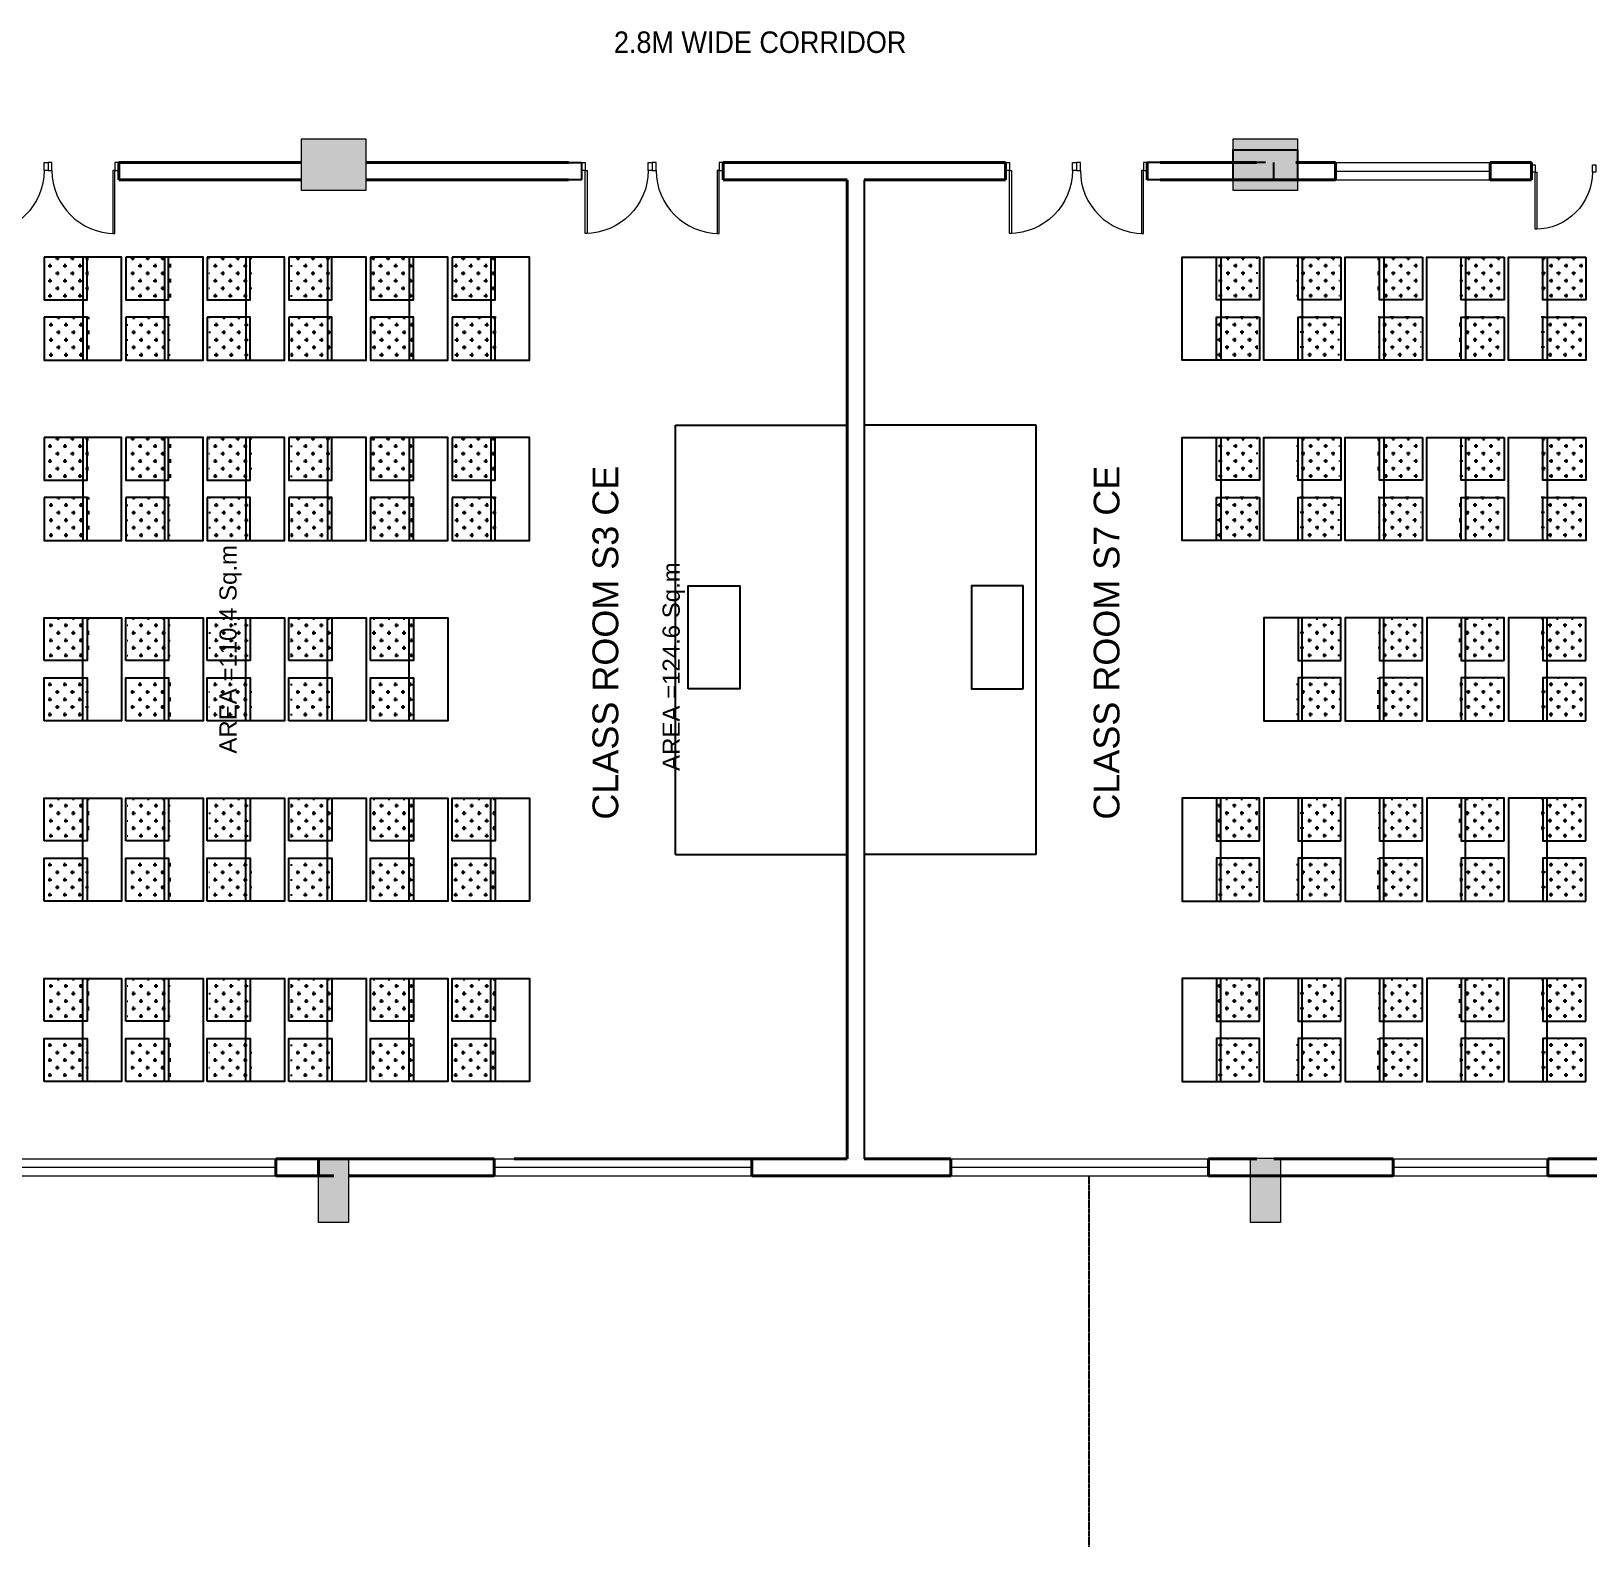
# Model space of a CAD drawing. Header units: inches. Extents: x 150067 to 167379, y -92057 to -49035.
# Drawn here: x 158048 to 159861, y -67099 to -65344 of the extents above; entities that cross this region are included whole.
import ezdxf

# ---------------------------------------------------------------- set-up
doc = ezdxf.new("R2010")
doc.units = ezdxf.units.IN
doc.header["$LTSCALE"] = 0.1
doc.header["$MEASUREMENT"] = 0
doc.linetypes.add('HIDDEN', pattern=[0.375, 0.25, -0.125])
for name, color, linetype, lineweight in [('COR HA', 40, 'Continuous', 18), ('DOOR', 10, 'Continuous', 15), ('Layer4', 10, 'Continuous', 25), ('thin ha', 253, 'Continuous', 5), ('wall', 6, 'Continuous', 40), ('win', 102, 'Continuous', 20)]:
    doc.layers.add(name, color=color, linetype=linetype, lineweight=lineweight)
doc.layers.add('Layer1', color=7, linetype='Continuous')
doc.layers.add('TEXT', color=7, linetype='Continuous')
doc.styles.add('1MM', font='arial.ttf', dxfattribs={"height": 1000})
doc.styles.add('DIM', font='arial.ttf', dxfattribs={"width": 0.7, "height": 1})
doc.styles.add('DUTCH', font='arial.ttf')

# ---------------------------------------------------------------- blocks, each defined once
blk = doc.blocks.new('A$C764D24B9')
at = {"layer": 'DOOR'}
for points in [[(0.0555566139137227, 0.1111109086140232), (0.0833343916910963, 0.1111109086140232), (0.0833343916910963, 0.9999997975172616), (0.0555566139137227, 0.9999997975172616)], [(1.0583589756e-06, -2.024988817e-07), (0.0555566139137227, -2.024988817e-07), (0.0555566139137227, 0.1111109086140232), (1.0583589756e-06, 0.1111109086140232)], [(0.9444455027896764, -2.024981995e-07), (1.00000105834442, -2.024981995e-07), (1.00000105834442, 0.1111109086147053), (0.9444455027896764, 0.1111109086147053)]]:
    blk.add_lwpolyline(points, close=True, dxfattribs=at)
blk.add_arc((0.0555566139137227, 0.1111109086140232), 0.8888888888759539, 0, 90, dxfattribs=at)
blk = doc.blocks.new('yttu')
at = {"layer": 'thin ha', "linetype": 'Continuous', "lineweight": 20, "ltscale": 0.1}
blk.add_hatch(color=2, dxfattribs=at).paths.add_polyline_path([(-6879.579672684191, -1156.369122463255), (-6878.829672684192, -1156.369122463255), (-6878.829672684192, -1156.969122463255), (-6879.579672684191, -1156.969122463255)])
at = {"layer": 'thin ha', "color": 2, "linetype": 'Continuous', "lineweight": 20, "ltscale": 0.1}
blk.add_lwpolyline([(-6879.579672684191, -1156.369122463255), (-6878.829672684192, -1156.369122463255), (-6878.829672684192, -1156.969122463255), (-6879.579672684191, -1156.969122463255)], close=True, dxfattribs=at)
blk = doc.blocks.new('un')
at = {"layer": 'Layer4', "linetype": 'Continuous', "ltscale": 0.1}
h = blk.add_hatch(dxfattribs=at)
h.set_pattern_fill('CROSS', color=252, scale=0.35, style=0)
h.set_pattern_definition([(0, (0, 0), (0.0875, 0.0875), [0.04375, -0.13125]), (90, (0.021875, -0.021875), (-0.0875, 0.0875), [0.04375, -0.13125])])
h.paths.add_polyline_path([(3819.840420294834, -1529.159671621051), (3819.340420294834, -1529.159671621051), (3819.340420294834, -1529.659671621051), (3819.840420294834, -1529.659671621051)])
h = blk.add_hatch(dxfattribs=at)
h.set_pattern_fill('CROSS', color=252, scale=0.35, style=0)
h.set_pattern_definition([(0, (-65.54898212492299, -47.50037882597279), (0.0875, 0.0875), [0.04375, -0.13125]), (90, (-65.52710712492299, -47.5222538259728), (-0.0875, 0.0875), [0.04375, -0.13125])])
h.paths.add_polyline_path([(3819.840420294834, -1529.859671621051), (3819.340420294834, -1529.859671621051), (3819.340420294834, -1530.359671621051), (3819.840420294834, -1530.359671621051)])
at = {"layer": 'Layer4', "color": 114, "linetype": 'Continuous', "ltscale": 0.1}
for points in [[(3819.322892875077, -1529.659671621051), (3819.322892875077, -1529.159671621051), (3819.822892875077, -1529.159671621051), (3819.822892875077, -1529.659671621051)], [(3819.322892875077, -1530.359671621051), (3819.322892875077, -1529.859671621051), (3819.822892875077, -1529.859671621051), (3819.822892875077, -1530.359671621051)]]:
    blk.add_lwpolyline(points, close=True, dxfattribs=at)
at = {"layer": 'Layer4', "color": 30, "linetype": 'Continuous', "ltscale": 0.1}
blk.add_lwpolyline([(3819.772892875075, -1530.359671621051), (3819.772892875075, -1529.159671621051), (3820.222892875076, -1529.159671621051), (3820.222892875076, -1530.359671621051)], close=True, dxfattribs=at)

msp = doc.modelspace()

# ---------------------------------------------------------------- hatches: boundary and pattern name
at = {"layer": 'Layer4', "linetype": 'Continuous', "ltscale": 0.1}
msp.add_hatch(color=7, dxfattribs=at).paths.add_polyline_path([(159447.5916708102, -65517.33949582787), (159447.5916708102, -65482.33949582784), (159522.5916708101, -65482.33949582784), (159522.5916708101, -65517.33949582787)])
at = {"layer": 'thin ha', "linetype": 'Continuous', "lineweight": 20, "ltscale": 0.1}
for points in [[(158382.5916708153, -66656.83949582338), (158417.5916708155, -66656.83949582338), (158417.5916708155, -66731.83949582338), (158382.5916708153, -66731.83949582338)], [(159467.5916708125, -66656.83949582395), (159502.5916708125, -66656.83949582395), (159502.5916708125, -66731.83949582395), (159467.5916708125, -66731.83949582395)]]:
    msp.add_hatch(color=2, dxfattribs=at).paths.add_polyline_path(points)

# ---------------------------------------------------------------- linework, layer by layer
at = {"layer": 'COR HA', "linetype": 'Continuous', "lineweight": 25, "ltscale": 0.1}
for p, q in [((158853.5917587262, -65497.33967473832, 23680.86346027831), (158853.5917587262, -65517.33967473832, 23680.86346027831)), ((159182.5916708126, -65497.33948707189, 23680.86346027831), (159182.5916708126, -65517.33948707188, 23680.86346027831)), ((159347.591758127, -65497.33967473832, 23680.86346027831), (159347.591758127, -65517.33967473832, 23680.86346027831)), ((159566.7542175316, -65497.33948707225, 23680.86346027796), (159566.7542175316, -65517.33948707224, 23680.86346027796)), ((159746.7542175316, -65497.33948707224, 23680.86346027796), (159746.7542175316, -65517.33948707224, 23680.86346027796))]:
    msp.add_line(p, q, dxfattribs=at)
at = {"layer": 'Layer1', "color": 6, "linetype": 'Continuous', "ltscale": 0.1}
for p, q in [((158673.591758726, -65497.33948707055, 23680.86346027831), (158688.5916714117, -65497.33965803217, 23680.86346027831)), ((158688.5916714117, -65497.33965803217, 23680.86346027831), (158688.5916714117, -65517.33965803217, 23680.86346027831)), ((159182.5916708126, -65497.33965803217, 23680.86346027831), (159182.5916708126, -65517.33965803217, 23680.86346027831)), ((159362.5916708126, -65497.33948707033, 23680.86346027831), (159347.5916708124, -65497.33965803217, 23680.86346027831)), ((158688.5916714117, -65517.33965803217, 23680.86346027831), (158673.591758726, -65517.33948707041, 23680.86346027831)), ((158998.0917147691, -66657.33948707003, 23680.86346027831), (158998.0917147687, -65517.33948707045, 23680.86346027831)), ((159018.0917147694, -65517.33948707045, 23680.86346027831), (159018.0917147691, -66657.33948707003, 23680.86346027831)), ((159362.5916708126, -65517.33948707033, 23680.86346027831), (159347.591758127, -65517.33948707033, 23680.86346027831))]:
    msp.add_line(p, q, dxfattribs=at)
at = {"layer": 'Layer4', "color": 7, "linetype": 'Continuous', "ltscale": 0.1}
for p in [(159485.0916708132, -65497.33948707068, 23680.86346027831), (159447.5916708102, -65497.33948707068, 23680.86346027831)]:
    msp.add_line(p, (159392.5918375055, -65497.33948707068, 23680.86346027831), dxfattribs=at)
at = {"layer": 'Layer4', "linetype": 'Continuous', "ltscale": 0.1}
for p, q in [((159495.0916708101, -65517.33947912107, 23680.86346027831), (159495.0916708101, -65497.33947912137, 23680.86346027831)), ((159522.59167081, -65497.33948707039, 23680.86346027831), (159522.5916708101, -65517.33949582787, 23680.86346027831)), ((158798.0917147693, -66303.15593234818, 23680.86346027831), (158798.0917147693, -65803.15593234818, 23680.86346027831)), ((158798.0917147693, -65803.15593234818, 23680.86346027831), (158998.0917147688, -65803.15593234812, 23680.86346027831)), ((159218.0917147691, -65803.15593234512, 23680.86346027831), (159018.0917147695, -65803.15593234506, 23680.86346027831)), ((159218.0917147691, -66303.15593234512, 23680.86346027831), (159218.0917147691, -65803.15593234512, 23680.86346027831)), ((158798.0917147693, -66303.15593234818, 23680.86346027831), (158998.0917147692, -66303.15593234818, 23680.86346027831)), ((159218.0917147691, -66303.15593234512, 23680.86346027831), (159018.0917147692, -66303.15593234512, 23680.86346027831))]:
    msp.add_line(p, q, dxfattribs=at)
at = {"layer": 'Layer4', "color": 1, "linetype": 'HIDDEN', "ltscale": 35}
msp.add_line((159280.091670812, -67844.83950302239, 23680.86346027831), (159280.091670812, -66677.33948706946, 23680.86346027831), dxfattribs=at)
at = {"layer": 'Layer4', "color": 7, "linetype": 'Continuous', "ltscale": 0.1, "elevation": 23680.86346027831}
msp.add_lwpolyline([(159447.5916708102, -65517.33949582787), (159447.5916708102, -65482.33949582784), (159522.5916708101, -65482.33949582784), (159522.5916708101, -65517.33949582787)], dxfattribs=at)
at = {"layer": 'Layer4', "linetype": 'Continuous', "ltscale": 0.1, "elevation": 23680.86346027422}
for points in [[(158813.0917147655, -66110.34260671627), (158813.0917147655, -65990.34260671627), (158873.0917147692, -65990.34260671627), (158873.0917147692, -66110.34260671627)], [(159203.0917147729, -66110.34260671321), (159203.0917147729, -65990.34260671321), (159143.0917147692, -65990.34260671321), (159143.0917147692, -66110.34260671321)]]:
    msp.add_lwpolyline(points, close=True, dxfattribs=at)
at = {"layer": 'thin ha', "color": 2, "linetype": 'Continuous', "lineweight": 20, "ltscale": 0.1, "elevation": 23680.86346027831}
for points in [[(158382.5916708153, -66656.83949582338), (158417.5916708155, -66656.83949582338), (158417.5916708155, -66731.83949582338), (158382.5916708153, -66731.83949582338)], [(159467.5916708125, -66656.83949582395), (159502.5916708125, -66656.83949582395), (159502.5916708125, -66731.83949582395), (159467.5916708125, -66731.83949582395)]]:
    msp.add_lwpolyline(points, close=True, dxfattribs=at)
at = {"layer": 'wall', "linetype": 'Continuous', "ltscale": 0.1}
for p, q in [((158150.0916708137, -65497.3396580324, 23680.86346027627), (158150.0916708137, -65517.33965803239, 23680.86346027627)), ((158362.5916708129, -65497.33948707068, 23680.86346027831), (158150.0917581284, -65497.33948707071, 23680.86346027831)), ((158150.0917581284, -65517.33965803171, 23680.86346027627), (158150.0917581284, -65497.3396580313, 23680.86346027627)), ((158150.0917581284, -65497.33967473832, 23680.86346027627), (158150.0917581284, -65517.33967473832, 23680.86346027627)), ((158150.0917581284, -65497.33967473832, 23680.86346027627), (158150.0917581284, -65517.33967473832, 23680.86346027627)), ((158673.591758726, -65497.33948707055, 23680.86346027831), (158437.5916708129, -65497.33948707063, 23680.86346027831)), ((159182.5916708126, -65497.33948707035, 23680.86346027831), (158853.5917587262, -65497.33948707049, 23680.86346027831)), ((158853.5917587262, -65497.33967473832, 23680.86346027831), (158853.5917587262, -65517.33967473832, 23680.86346027831)), ((158853.5917587262, -65517.33967473796, 23680.86346027831), (158853.5917587262, -65497.33967473794, 23680.86346027831)), ((159182.5916708126, -65497.33948707036, 23680.86346027831), (159097.5916708149, -65497.33948707039, 23680.86346027831)), ((159182.5916708142, -65497.33948707047, 23680.86346028024), (159097.5916708149, -65497.33948707047, 23680.86346028002)), ((159182.5916708142, -65497.33948707028, 23680.86346028024), (159097.5916708149, -65497.33948707026, 23680.86346028002)), ((159182.5916708142, -65497.33948707028, 23680.86346028024), (159097.5916708149, -65497.33948707031, 23680.86346028002)), ((159182.5916708142, -65497.33948707036, 23680.86346028024), (159097.5916708149, -65497.33948707039, 23680.86346028002)), ((159182.5916708126, -65497.33948707147, 23680.86346027831), (159182.5916708126, -65517.33948707173, 23680.86346027831)), ((159347.591758127, -65497.33967473832, 23680.86346027831), (159347.591758127, -65517.33967473832, 23680.86346027831)), ((159347.591758127, -65517.33967473796, 23680.86346027831), (159347.591758127, -65497.33967473794, 23680.86346027831)), ((159475.0916708129, -65497.33948707031, 23680.86346027831), (159362.5916708126, -65497.33948707033, 23680.86346027831)), ((159447.5916708102, -65497.33948707068, 23680.86346027831), (159362.5916708125, -65497.3394870707, 23680.86346027831)), ((159447.5916708102, -65497.33948707068, 23680.86346027831), (159392.5918375055, -65497.33948707068, 23680.86346027831)), ((159522.59167081, -65497.33948707036, 23680.86346027831), (159520.5637420634, -65497.33948707039, 23680.86346027831)), ((159522.59167081, -65497.33948707068, 23680.86346027831), (159520.5637420634, -65497.33948707068, 23680.86346027831)), ((159522.59167081, -65497.33948707086, 23680.86346027831), (159520.5637420634, -65497.33948707086, 23680.86346027831)), ((159566.7542175318, -65497.3394870708, 23680.86346027796), (159522.5916708101, -65497.3394870708, 23680.86346027831)), ((159566.7542175318, -65497.33948707042, 23680.86346027796), (159522.5916708101, -65497.33948707042, 23680.86346027831)), ((159566.7542175318, -65497.33948707064, 23680.86346027796), (159522.5916708101, -65497.33948707068, 23680.86346027831)), ((159566.7542175318, -65497.33948707086, 23680.86346027796), (159522.5916708101, -65497.33948707086, 23680.86346027831)), ((159566.7542175316, -65497.3394870708, 23680.86346027831), (159522.5916708101, -65497.3394870708, 23680.86346027831)), ((159566.7542175318, -65497.3394870708, 23680.86346027796), (159564.8007292122, -65497.3394870708, 23680.86346027796)), ((159566.7542175316, -65517.339487071, 23680.86346027796), (159566.7542175316, -65497.33948707105, 23680.86346027796)), ((159566.7542175316, -65497.33948707183, 23680.86346027796), (159566.7542175316, -65517.33948707209, 23680.86346027796)), ((159790.087310449, -65497.3394870708, 23680.86346027619), (159746.7542175316, -65497.3394870708, 23680.86346027653)), ((159790.087310449, -65497.33948707049, 23680.86346027619), (159746.7542175316, -65497.33948707047, 23680.86346027653)), ((159790.087310449, -65497.33948707063, 23680.86346027619), (159746.7542175316, -65497.33948707063, 23680.86346027653)), ((159790.087310449, -65497.33948707079, 23680.86346027619), (159746.7542175316, -65497.3394870708, 23680.86346027653)), ((159795.0872310723, -65497.33948707079, 23680.86346027831), (159746.7542175316, -65497.33948707079, 23680.86346027831)), ((159746.7542175316, -65517.33948707087, 23680.86346027796), (159746.7542175316, -65497.33948707089, 23680.86346027796)), ((159746.7542175316, -65517.33948707188, 23680.86346027796), (159746.7542175316, -65497.33948707183, 23680.86346027796)), ((159795.0872310723, -65497.33948707079, 23680.86346027831), (159795.0872310723, -65517.3394870706, 23680.86346027831)), ((158362.5916708129, -65517.33948707039, 23680.86346027831), (158150.0917581284, -65517.33948707035, 23680.86346027831)), ((158362.5916708129, -65517.3394870707, 23680.86346027831), (158150.0917581284, -65517.33948707071, 23680.86346027831)), ((158362.5916708129, -65517.33948707068, 23680.86346027831), (158150.0917581284, -65517.33948707071, 23680.86346027831)), ((158362.5916708129, -65517.33951253444, 23680.86346027831), (158150.0917581284, -65517.33950913322, 23680.86346027761)), ((158673.591758726, -65517.33948707057, 23680.86346027831), (158437.5916708129, -65517.33948707063, 23680.86346027831)), ((158673.591758726, -65517.33948707041, 23680.86346027831), (158505.5917587261, -65517.33948707041, 23680.86346027831)), ((158673.591758726, -65517.33948707058, 23680.86346027831), (158505.5917587261, -65517.33948707063, 23680.86346027831)), ((158998.0917147688, -65517.33948707045, 23680.86346027831), (158853.5917587262, -65517.33948707049, 23680.86346027831)), ((158998.0917147691, -66657.33948707044, 23680.86346027831), (158998.0917147691, -65517.83947831692, 23680.86346027831)), ((158998.0917147691, -66657.33948707044, 23680.86346027831), (158998.0917147691, -65517.83947831692, 23680.86346027831)), ((158998.0917147691, -66657.33948707044, 23680.86346027831), (158998.0917147691, -65517.83947831692, 23680.86346027831)), ((158998.0917147691, -66657.33948707044, 23680.86346027831), (158998.0917147691, -65517.83947831647, 23680.86346027831)), ((159182.5916708126, -65517.33948707039, 23680.86346027831), (159018.0917147694, -65517.33948707045, 23680.86346027831)), ((159475.0916708129, -65517.33948707031, 23680.86346027831), (159362.5916708126, -65517.33948707033, 23680.86346027831)), ((159485.0916708101, -65517.33949582787, 23680.86346027831), (159460.5435625761, -65517.33949582787, 23680.86346027831)), ((159522.5916708103, -65517.33948707086, 23680.86346027831), (159485.09167081, -65517.33948707081, 23680.86346027831)), ((159522.5916708103, -65517.33948707057, 23680.86346027831), (159505.0916708103, -65517.33948707057, 23680.86346027831)), ((159522.5916708103, -65517.33948707081, 23680.86346027831), (159505.0916708103, -65517.33948707081, 23680.86346027831)), ((159566.7542175318, -65517.33948707058, 23680.86346027796), (159522.5916708101, -65517.33948707058, 23680.86346027831)), ((159566.7542175318, -65517.33948707081, 23680.86346027796), (159522.5916708101, -65517.33948707081, 23680.86346027831)), ((159566.7542175318, -65517.33948707079, 23680.86346027796), (159522.5916708101, -65517.33948707079, 23680.86346027831)), ((159795.0872310722, -65517.33948707063, 23680.86346027615), (159746.7542175316, -65517.3394870706, 23680.86346027653)), ((159795.0872310722, -65517.33948707079, 23680.86346027615), (159746.7542175316, -65517.3394870708, 23680.86346027653)), ((159795.0872310722, -65517.33948707077, 23680.86346027615), (159746.7542175316, -65517.33948707077, 23680.86346027653)), ((158332.7840479071, -66657.33948706977, 23680.86346027831), (158332.7840479071, -66677.3394870703, 23680.86346027831)), ((158332.7840479048, -66657.33948707004, 23680.86346027831), (158380.4764249958, -66657.33948707004, 23680.86346027831)), ((158332.7840479048, -66657.33948707017, 23680.86346027831), (158380.4764249958, -66657.33948707017, 23680.86346027831)), ((158332.7840479048, -66657.33948707029, 23680.86346027831), (158380.4764249958, -66657.33948707029, 23680.86346027831)), ((158332.7840479048, -66657.33948707035, 23680.86346027831), (158380.4764249955, -66657.33948707035, 23680.86346027831)), ((158332.7840479048, -66657.33948706977, 23680.86346027831), (158372.9824643977, -66657.33948706977, 23680.86346027831)), ((158332.7840479048, -66657.33948707017, 23680.86346027831), (158372.9824643977, -66657.33948707017, 23680.86346027831)), ((158332.7840479048, -66657.33948707036, 23680.86346027831), (158372.9824643977, -66657.33948707036, 23680.86346027831)), ((158332.7840479048, -66657.33948707025, 23680.86346027831), (158372.9824643977, -66657.33948707025, 23680.86346027831)), ((158332.7840479048, -66657.33948707004, 23680.86346028036), (158380.4764249958, -66657.33948707004, 23680.86346028036)), ((158332.7840479048, -66657.33948707017, 23680.86346028036), (158380.4764249958, -66657.33948707017, 23680.86346028036)), ((158332.7840479048, -66657.33948707029, 23680.86346028036), (158380.4764249958, -66657.33948707029, 23680.86346028036)), ((158332.7840479048, -66657.33948707035, 23680.86346028036), (158380.4764249955, -66657.33948707035, 23680.86346028036)), ((158332.7840479048, -66657.33948707004, 23680.86346027831), (158380.4764249958, -66657.33948707004, 23680.86346027831)), ((158332.7840479048, -66657.33948707017, 23680.86346027831), (158380.4764249958, -66657.33948707017, 23680.86346027831)), ((158332.7840479048, -66657.33948707029, 23680.86346027831), (158380.4764249958, -66657.33948707029, 23680.86346027831)), ((158332.7840479048, -66657.33948707035, 23680.86346027831), (158380.4764249955, -66657.33948707035, 23680.86346027831)), ((158332.7840479071, -66657.33948707019, 23680.86346027831), (158403.3596311036, -66657.33948707013, 23680.86346027831)), ((158337.1430916634, -66657.33948706993, 23680.86346028036), (158380.4764249952, -66657.33948706988, 23680.86346028036)), ((158337.1430916634, -66657.33948706998, 23680.86346028036), (158380.4764249952, -66657.33948706998, 23680.86346028036)), ((158337.1430916634, -66657.33948707012, 23680.86346028036), (158380.4764249949, -66657.33948707017, 23680.86346028036)), ((158337.1430916633, -66657.3394870702, 23680.86346028036), (158380.4764249952, -66657.33948707017, 23680.86346028036)), ((158337.1430916634, -66657.33948706993, 23680.86346028036), (158380.4764249949, -66657.33948706993, 23680.86346028036)), ((158337.1430916634, -66657.33948706998, 23680.86346028036), (158380.4764249949, -66657.33948707003, 23680.86346028036)), ((158337.1430916634, -66657.33948707012, 23680.86346028036), (158380.4764249949, -66657.33948707017, 23680.86346028036)), ((158337.1430916633, -66657.3394870702, 23680.86346028036), (158380.4764249952, -66657.33948707017, 23680.86346028036)), ((158337.1430916634, -66657.33948706993, 23680.86346028036), (158380.4764249952, -66657.33948706988, 23680.86346028036)), ((158337.1430916634, -66657.33948706998, 23680.86346028036), (158380.4764249952, -66657.33948706998, 23680.86346028036)), ((158337.1430916634, -66657.33948707012, 23680.86346028036), (158380.4764249949, -66657.33948707017, 23680.86346028036)), ((158337.1430916633, -66657.3394870702, 23680.86346028036), (158380.4764249952, -66657.33948707017, 23680.86346028036)), ((158337.1430916634, -66657.33948706993, 23680.86346028036), (158380.4764249949, -66657.33948706993, 23680.86346028036)), ((158337.1430916634, -66657.33948706998, 23680.86346028036), (158380.4764249949, -66657.33948707003, 23680.86346028036)), ((158337.1430916634, -66657.33948707012, 23680.86346028036), (158380.4764249949, -66657.33948707017, 23680.86346028036)), ((158337.1430916633, -66657.3394870702, 23680.86346028036), (158380.4764249952, -66657.33948707017, 23680.86346028036)), ((158337.1430916634, -66657.33948706993, 23680.86346027831), (158380.4764249952, -66657.33948706988, 23680.86346027831)), ((158337.1430916634, -66657.33948706998, 23680.86346027831), (158380.4764249952, -66657.33948706998, 23680.86346027831)), ((158337.1430916634, -66657.33948707012, 23680.86346027831), (158380.4764249949, -66657.33948707017, 23680.86346027831)), ((158337.1430916633, -66657.3394870702, 23680.86346027831), (158380.4764249952, -66657.33948707017, 23680.86346027831)), ((158337.1430916634, -66657.33948706993, 23680.86346027831), (158380.4764249949, -66657.33948706993, 23680.86346027831)), ((158337.1430916634, -66657.33948706998, 23680.86346027831), (158380.4764249949, -66657.33948707003, 23680.86346027831)), ((158337.1430916634, -66657.33948707012, 23680.86346027831), (158380.4764249949, -66657.33948707017, 23680.86346027831)), ((158337.1430916633, -66657.3394870702, 23680.86346027831), (158380.4764249952, -66657.33948707017, 23680.86346027831)), ((158337.1430916634, -66657.33948706993, 23680.86346027831), (158380.4764249952, -66657.33948706988, 23680.86346027831)), ((158337.1430916634, -66657.33948706998, 23680.86346027831), (158380.4764249952, -66657.33948706998, 23680.86346027831)), ((158337.1430916634, -66657.33948707012, 23680.86346027831), (158380.4764249949, -66657.33948707017, 23680.86346027831)), ((158337.1430916633, -66657.3394870702, 23680.86346027831), (158380.4764249952, -66657.33948707017, 23680.86346027831)), ((158337.1430916634, -66657.33948706993, 23680.86346027831), (158380.4764249949, -66657.33948706993, 23680.86346027831)), ((158337.1430916634, -66657.33948706998, 23680.86346027831), (158380.4764249949, -66657.33948707003, 23680.86346027831)), ((158337.1430916634, -66657.33948707012, 23680.86346027831), (158380.4764249949, -66657.33948707017, 23680.86346027831)), ((158382.5916708157, -66657.33948706984, 23680.86346028241), (158382.5916708157, -66677.33948706984, 23680.86346028241)), ((158586.9505659359, -66657.33948707029, 23680.86346028241), (158403.3596311036, -66657.33948707029, 23680.86346028241)), ((158586.9505659359, -66657.33948706993, 23680.86346027831), (158417.5916708157, -66657.33948706988, 23680.86346027831)), ((158586.9505659359, -66657.33948707017, 23680.86346027831), (158417.5916708157, -66657.33948707017, 23680.86346027831)), ((158586.9505659359, -66657.3394870703, 23680.86346027831), (158417.5916708157, -66657.33948707035, 23680.86346027831)), ((158586.9505659359, -66657.33948707036, 23680.86346027831), (158417.5916708157, -66657.33948707035, 23680.86346027831)), ((158586.9505659359, -66657.33948707029, 23680.86346028036), (158417.5916708157, -66657.33948707029, 23680.86346028036)), ((158586.9505659359, -66657.33948706988, 23680.86346028241), (158417.5916708157, -66657.33948706985, 23680.86346028241)), ((158586.9505659359, -66657.33948707012, 23680.86346028241), (158417.5916708157, -66657.33948707012, 23680.86346028241)), ((158586.9505659359, -66657.33948707028, 23680.86346028241), (158417.5916708157, -66657.33948707028, 23680.86346028241)), ((158586.9505659359, -66657.33948706985, 23680.86346028445), (158586.9505659359, -66677.33948707028, 23680.86346028445)), ((158998.0917147691, -66657.33950822962, 23691.67006593736), (158610.3341265093, -66657.3383530497, 23660.73010983031)), ((158998.0917147691, -66657.33950823008, 23691.67006593736), (158610.3341265093, -66657.33835305016, 23660.73010983031)), ((158998.0917147691, -66657.33950823008, 23691.67006593736), (158610.3341265093, -66657.33835305016, 23660.73010983031)), ((158998.0917147691, -66657.33948707004, 23680.86346027831), (158886.9505659359, -66657.33948707, 23680.86346027831)), ((158998.0917147691, -66657.33948707017, 23680.86346027831), (158886.9505659359, -66657.33948707017, 23680.86346027831)), ((158998.0917147691, -66657.33948707029, 23680.86346027831), (158886.9505659359, -66657.33948707028, 23680.86346027831)), ((158998.0917147691, -66657.33948707044, 23680.86346027831), (158886.9505659359, -66657.3394870704, 23680.86346027831)), ((158886.9505659359, -66657.33948706897, 23680.86346028445), (158886.9505659359, -66677.33948706898, 23680.86346028445)), ((159118.8416708139, -66657.33948707006, 23680.86346027831), (159018.0917147691, -66657.33948707004, 23680.86346027831)), ((159118.8416708139, -66657.33948707017, 23680.86346027831), (159018.0917147691, -66657.33948707017, 23680.86346027831)), ((159118.8416708139, -66657.33948707029, 23680.86346027831), (159018.0917147691, -66657.33948707029, 23680.86346027831)), ((159118.8416708139, -66657.33948707048, 23680.86346027831), (159018.0917147691, -66657.33948707045, 23680.86346027831)), ((159118.8416708139, -66657.33948707077, 23680.86346027831), (159118.8416708139, -66677.33948707118, 23680.86346027831)), ((159475.0916708132, -66657.33948707057, 23680.86346027831), (159418.8416708137, -66657.33948707055, 23680.86346027831)), ((159418.8416708137, -66657.33948706988, 23680.86346027831), (159418.8416708137, -66677.3394870699, 23680.86346027831)), ((159633.8351302683, -66657.33948707052, 23680.86346027432), (159495.091670813, -66657.33948707052, 23680.86346027862)), ((159633.8351302683, -66657.3394870701, 23680.86346027831), (159502.5916708123, -66657.33948707006, 23680.86346027831)), ((159633.8351302683, -66657.33948707035, 23680.86346027831), (159502.5916708123, -66657.33948707035, 23680.86346027831)), ((159633.8351302683, -66657.33948707052, 23680.86346027831), (159502.5916708123, -66657.33948707052, 23680.86346027831)), ((159633.8351302683, -66657.33948706952, 23680.86346026714), (159633.8351302683, -66677.33948706981, 23680.86346026714)), ((159633.8351302683, -66657.33948706933, 23680.86346027328), (159633.8351302683, -66677.33948706975, 23680.86346027328)), ((159960.0873104489, -66657.33948707022, 23680.86346027831), (159813.8351302683, -66657.33948707017, 23680.86346027831)), ((159813.8351302683, -66657.33948706975, 23680.86346027831), (159813.8351302683, -66677.33948706975, 23680.86346027831)), ((158332.7840479048, -66677.3394870703, 23680.86346027831), (158400.4764249937, -66677.3394870703, 23680.86346027831)), ((158332.7840479048, -66677.3394870703, 23680.86346027831), (158372.9824643977, -66677.3394870703, 23680.86346027831)), ((158332.7840479048, -66677.33948707035, 23680.86346028036), (158400.4764249937, -66677.33948707036, 23680.86346028036)), ((158332.7840479048, -66677.33948707019, 23680.86346028036), (158400.4764249937, -66677.33948707019, 23680.86346028036)), ((158332.7840479048, -66677.3394870703, 23680.86346027831), (158400.4764249937, -66677.3394870703, 23680.86346027831)), ((158332.7840479048, -66677.33948707019, 23680.86346027831), (158400.4764249993, -66677.33948707019, 23680.86346027831)), ((158586.9505659359, -66677.33948707028, 23680.86346028241), (158417.5916708157, -66677.33948707028, 23680.86346028241)), ((158586.9505659359, -66677.3394870703, 23680.86346027831), (158442.5856314095, -66677.3394870703, 23680.86346027831)), ((158586.9505659359, -66677.33948707028, 23680.86346028036), (158442.5856314095, -66677.33948707028, 23680.86346028036)), ((159118.8416708139, -66677.3394870703, 23680.86346027831), (158886.9505659359, -66677.3394870703, 23680.86346027831)), ((159467.5916708122, -66677.3394870703, 23680.86346027831), (159418.8416708137, -66677.3394870703, 23680.86346027831)), ((159633.8351302683, -66677.33948707052, 23680.86346027831), (159467.5916708122, -66677.3394870705, 23680.86346027831)), ((159970.0873104525, -66677.3394870702, 23680.86346027831), (159813.8351302683, -66677.33948707017, 23680.86346027831))]:
    msp.add_line(p, q, dxfattribs=at)
for points, elevation in [([(158150.0917581284, -65517.33965803214), (158150.0917581284, -65497.33965803216)], 23680.86346027831), ([(158853.5917587262, -65517.33967473819), (158853.5917587262, -65497.33967473831)], 23680.86346027831), ([(159182.5916708126, -65517.33948707173), (159182.5916708126, -65497.33948707183)], 23680.86346027831), ([(159347.591758127, -65517.33967473819), (159347.591758127, -65497.33967473831)], 23680.86346027831), ([(159566.7542175316, -65517.33948707209), (159566.7542175316, -65497.3394870722)], 23680.86346027831), ([(159746.7542175316, -65517.33948707209), (159746.7542175316, -65497.3394870722)], 23680.86346027831), ([(158382.5916708157, -66657.33948706943), (158382.5916708157, -66677.3394870694)], 23680.86346027831), ([(158586.9505659359, -66657.33948706943), (158586.9505659359, -66677.3394870694)], 23680.86346027831), ([(159118.8416708139, -66657.33948707035), (159118.8416708139, -66677.3394870703)], 23680.86346027831), ([(159633.8351302683, -66657.33948706891), (159633.8351302683, -66677.3394870689)], 23680.86346026824)]:
    msp.add_lwpolyline(points, dxfattribs=dict(at, elevation=elevation))
at = {"layer": 'win'}
for p, q in [((159566.7542175316, -65497.33948707105, 23680.86346027796), (159746.7542175316, -65497.33948707105, 23680.86346027796)), ((159566.7542175316, -65507.33948707102, 23680.86346027796), (159746.7542175316, -65507.33948707102, 23680.86346027796)), ((159566.7542175316, -65517.339487071, 23680.86346027796), (159746.7542175316, -65517.339487071, 23680.86346027796)), ((158032.7840479048, -66657.33948706943, 23680.86346028036), (158332.7840479048, -66657.33948706943, 23680.86346028036)), ((158032.7840479048, -66667.33948706942, 23680.86346028036), (158332.7840479048, -66667.33948706942, 23680.86346028036)), ((158586.9505659359, -66657.33948706943, 23680.86346028445), (158886.9505659359, -66657.3394870694, 23680.86346028445)), ((158586.9505659359, -66667.33948706942, 23680.86346028445), (158886.9505659359, -66667.33948706942, 23680.86346028445)), ((158798.0917203497, -66657.33948597334, 23680.86346027832), (158978.0917147729, -66657.33948597334, 23680.86346027832)), ((159118.8416708139, -66657.33948707035, 23680.86346027831), (159418.8416708139, -66657.3394870703, 23680.86346027831)), ((159118.8416708139, -66667.33948707033, 23680.86346027831), (159418.8416708139, -66667.33948707033, 23680.86346027831)), ((159633.8351302683, -66657.33948706977, 23680.86346027328), (159813.8351302683, -66657.33948706975, 23680.86346027328)), ((159633.8351302683, -66667.33948706977, 23680.86346027328), (159813.8351302683, -66667.33948706972, 23680.86346027328)), ((158032.7840479048, -66677.3394870694, 23680.86346028036), (158332.7840479048, -66677.3394870694, 23680.86346028036)), ((158586.9505659359, -66677.3394870694, 23680.86346028445), (158886.9505659359, -66677.3394870694, 23680.86346028445)), ((159118.8416708139, -66677.3394870703, 23680.86346027831), (159418.8416708139, -66677.3394870703, 23680.86346027831)), ((159633.8351302683, -66677.33948706975, 23680.86346027328), (159813.8351302683, -66677.33948706975, 23680.86346027328))]:
    msp.add_line(p, q, dxfattribs=at)

# ---------------------------------------------------------------- block references
at = {"layer": 'Layer4', "linetype": 'Continuous', "yscale": 100, "zscale": 100, "rotation": 180}
for p, xscale in [((-223869.2238119417, -218643.3066480795, 23672.44692042139), -100), ((-223774.2238119417, -218643.3066480795, 23672.44692042139), -100), ((-223679.223811938, -218643.3066480795, 23672.44692042139), -100), ((-223584.2238119455, -218643.3066480795, 23672.44692042139), -100), ((-223489.2238119417, -218643.3066480795, 23672.44692042139), -100), ((-223394.2238119417, -218643.3066480795, 23672.44692042139), -100), ((541410.4072414802, -218643.3066480764, 23672.44692042139), 100), ((541505.4072414802, -218643.3066480764, 23672.44692042139), 100), ((541600.4072414839, -218643.3066480764, 23672.44692042139), 100), ((541695.4072414765, -218643.3066480764, 23672.44692042139), 100), ((541790.4072414802, -218643.3066480764, 23672.44692042139), 100), ((-223869.2238119417, -218853.306648079, 23672.44692042139), -100), ((-223774.2238119417, -218853.306648079, 23672.44692042139), -100), ((-223679.223811938, -218853.306648079, 23672.44692042139), -100), ((-223584.2238119455, -218853.306648079, 23672.44692042139), -100), ((-223489.2238119417, -218853.306648079, 23672.44692042139), -100), ((-223394.2238119417, -218853.306648079, 23672.44692042139), -100), ((541410.4072414802, -218853.3066480759, 23672.44692042139), 100), ((541505.4072414802, -218853.3066480759, 23672.44692042139), 100), ((541600.4072414839, -218853.3066480759, 23672.44692042139), 100), ((541695.4072414765, -218853.3066480759, 23672.44692042139), 100), ((541790.4072414802, -218853.3066480759, 23672.44692042139), 100)]:
    msp.add_blockref('un', p, dxfattribs=dict(at, xscale=xscale))
at = {"layer": 'Layer4', "linetype": 'Continuous', "yscale": 100, "zscale": 100}
for p, xscale in [((-223869.2238119417, 86888.6276761313, 23672.44692042139), 100), ((-223774.2238119417, 86888.6276761313, 23672.44692042139), 100), ((-223679.223811938, 86888.6276761313, 23672.44692042139), 100), ((-223584.2238119455, 86888.6276761313, 23672.44692042139), 100), ((-223489.2238119417, 86888.6276761313, 23672.44692042139), 100), ((541505.4072414802, 86888.62767613436, 23672.44692042139), -100), ((541600.4072414839, 86888.62767613436, 23672.44692042139), -100), ((541695.4072414765, 86888.62767613436, 23672.44692042139), -100), ((541790.4072414802, 86888.62767613436, 23672.44692042139), -100), ((-223869.2238119417, 86678.6276761313, 23672.44692042139), 100), ((-223774.2238119417, 86678.6276761313, 23672.44692042139), 100), ((-223679.223811938, 86678.6276761313, 23672.44692042139), 100), ((-223584.2238119455, 86678.6276761313, 23672.44692042139), 100), ((-223489.2238119417, 86678.6276761313, 23672.44692042139), 100), ((-223394.2238119417, 86678.6276761313, 23672.44692042139), 100), ((541410.4072414802, 86678.62767613436, 23672.44692042139), -100), ((541505.4072414802, 86678.62767613436, 23672.44692042139), -100), ((541600.4072414839, 86678.62767613436, 23672.44692042139), -100), ((541695.4072414765, 86678.62767613436, 23672.44692042139), -100), ((541790.4072414802, 86678.62767613436, 23672.44692042139), -100), ((-223869.2238119417, 86468.62767613183, 23672.44692042139), 100), ((-223774.2238119417, 86468.62767613183, 23672.44692042139), 100), ((-223679.223811938, 86468.62767613183, 23672.44692042139), 100), ((-223584.2238119455, 86468.62767613183, 23672.44692042139), 100), ((-223489.2238119417, 86468.62767613183, 23672.44692042139), 100), ((-223394.2238119417, 86468.62767613183, 23672.44692042139), 100), ((541410.4072414802, 86468.62767613489, 23672.44692042139), -100), ((541505.4072414802, 86468.62767613489, 23672.44692042139), -100), ((541600.4072414839, 86468.62767613489, 23672.44692042139), -100), ((541695.4072414765, 86468.62767613489, 23672.44692042139), -100), ((541790.4072414802, 86468.62767613489, 23672.44692042139), -100)]:
    msp.add_blockref('un', p, dxfattribs=dict(at, xscale=xscale))
at = {"layer": 'thin ha', "color": 2, "linetype": 'Continuous', "lineweight": 20, "xscale": 100, "yscale": 100, "zscale": 100}
for p in [(846320.5589392318, 50167.07275049963, 23680.86346027831), (847405.5589392318, 50167.07275049963, 23680.86346027831)]:
    msp.add_blockref('yttu', p, dxfattribs=at)
at = {"layer": 'wall', "linetype": 'Continuous', "ltscale": 0.1, "rotation": 180}
for p, xscale, yscale, zscale in [((157985.0915834994, -65497.33967473832, 23680.86346027627), -82.50000000116415, 82.50000000116415, 82.50000000115048), ((158150.0917581284, -65497.33967473832, 23680.86346027627), 82.50000000116415, 82.50000000116415, 82.50000000116415), ((158688.5915840971, -65497.33967473832, 23680.86346027831), -82.50000000116415, 82.50000000116415, 82.50000000115048), ((158853.5917587262, -65497.33967473832, 23680.86346027831), 82.50000000116415, 82.50000000116415, 82.50000000116415), ((159182.591583498, -65497.33967473832, 23680.86346027831), -82.50000000116415, 82.50000000116415, 82.50000000115048), ((159347.591758127, -65497.33967473832, 23680.86346027831), 82.50000000116415, 82.50000000116415, 82.50000000116415), ((159795.0871516952, -65499.9898591958, 23680.86346027831), -75.00000000101863, 75.00000000104774, 75.0000000010459)]:
    msp.add_blockref('A$C764D24B9', p, dxfattribs=dict(at, xscale=xscale, yscale=yscale, zscale=zscale))

# ---------------------------------------------------------------- texts
at = {"style": 'DIM'}
for s, p in [('AREA =110.4 Sq.m', (158287.1793893454, -66185.66018551955, 24669.5855597057)), ('AREA =124.6 Sq.m', (158803.2044651832, -66205.82325565847, 24869.50338367825))]:
    msp.add_text(s, height=20, rotation=90, dxfattribs=at).set_placement(p)
at = {"layer": 'Layer4', "color": 0, "char_height": 30, "attachment_point": 1, "rotation": 89.99999999999999, "style": '1MM'}
for s, heights, insert in [('CLASS ROOM S3 CE', [-31.06412005457026], (158701.5962762161, -66262.55451687393, 23680.78433760456)), ('CLASS ROOM S7 CE', [-31.04365620736699], (159285.2085959077, -66262.55451687393, 23680.78433760456))]:
    msp.add_mtext_dynamic_manual_height_columns(s, width=412.5298517610063, gutter_width=10, heights=heights, dxfattribs=dict(at, insert=insert))
at = {"layer": 'TEXT', "style": 'DUTCH', "width": 0.9}
msp.add_text('2.8M WIDE CORRIDOR', height=25, dxfattribs=at).set_placement((158726.5327614422, -65369.64429164745, 23680.86346027831))

doc.saveas('drawing.dxf')
